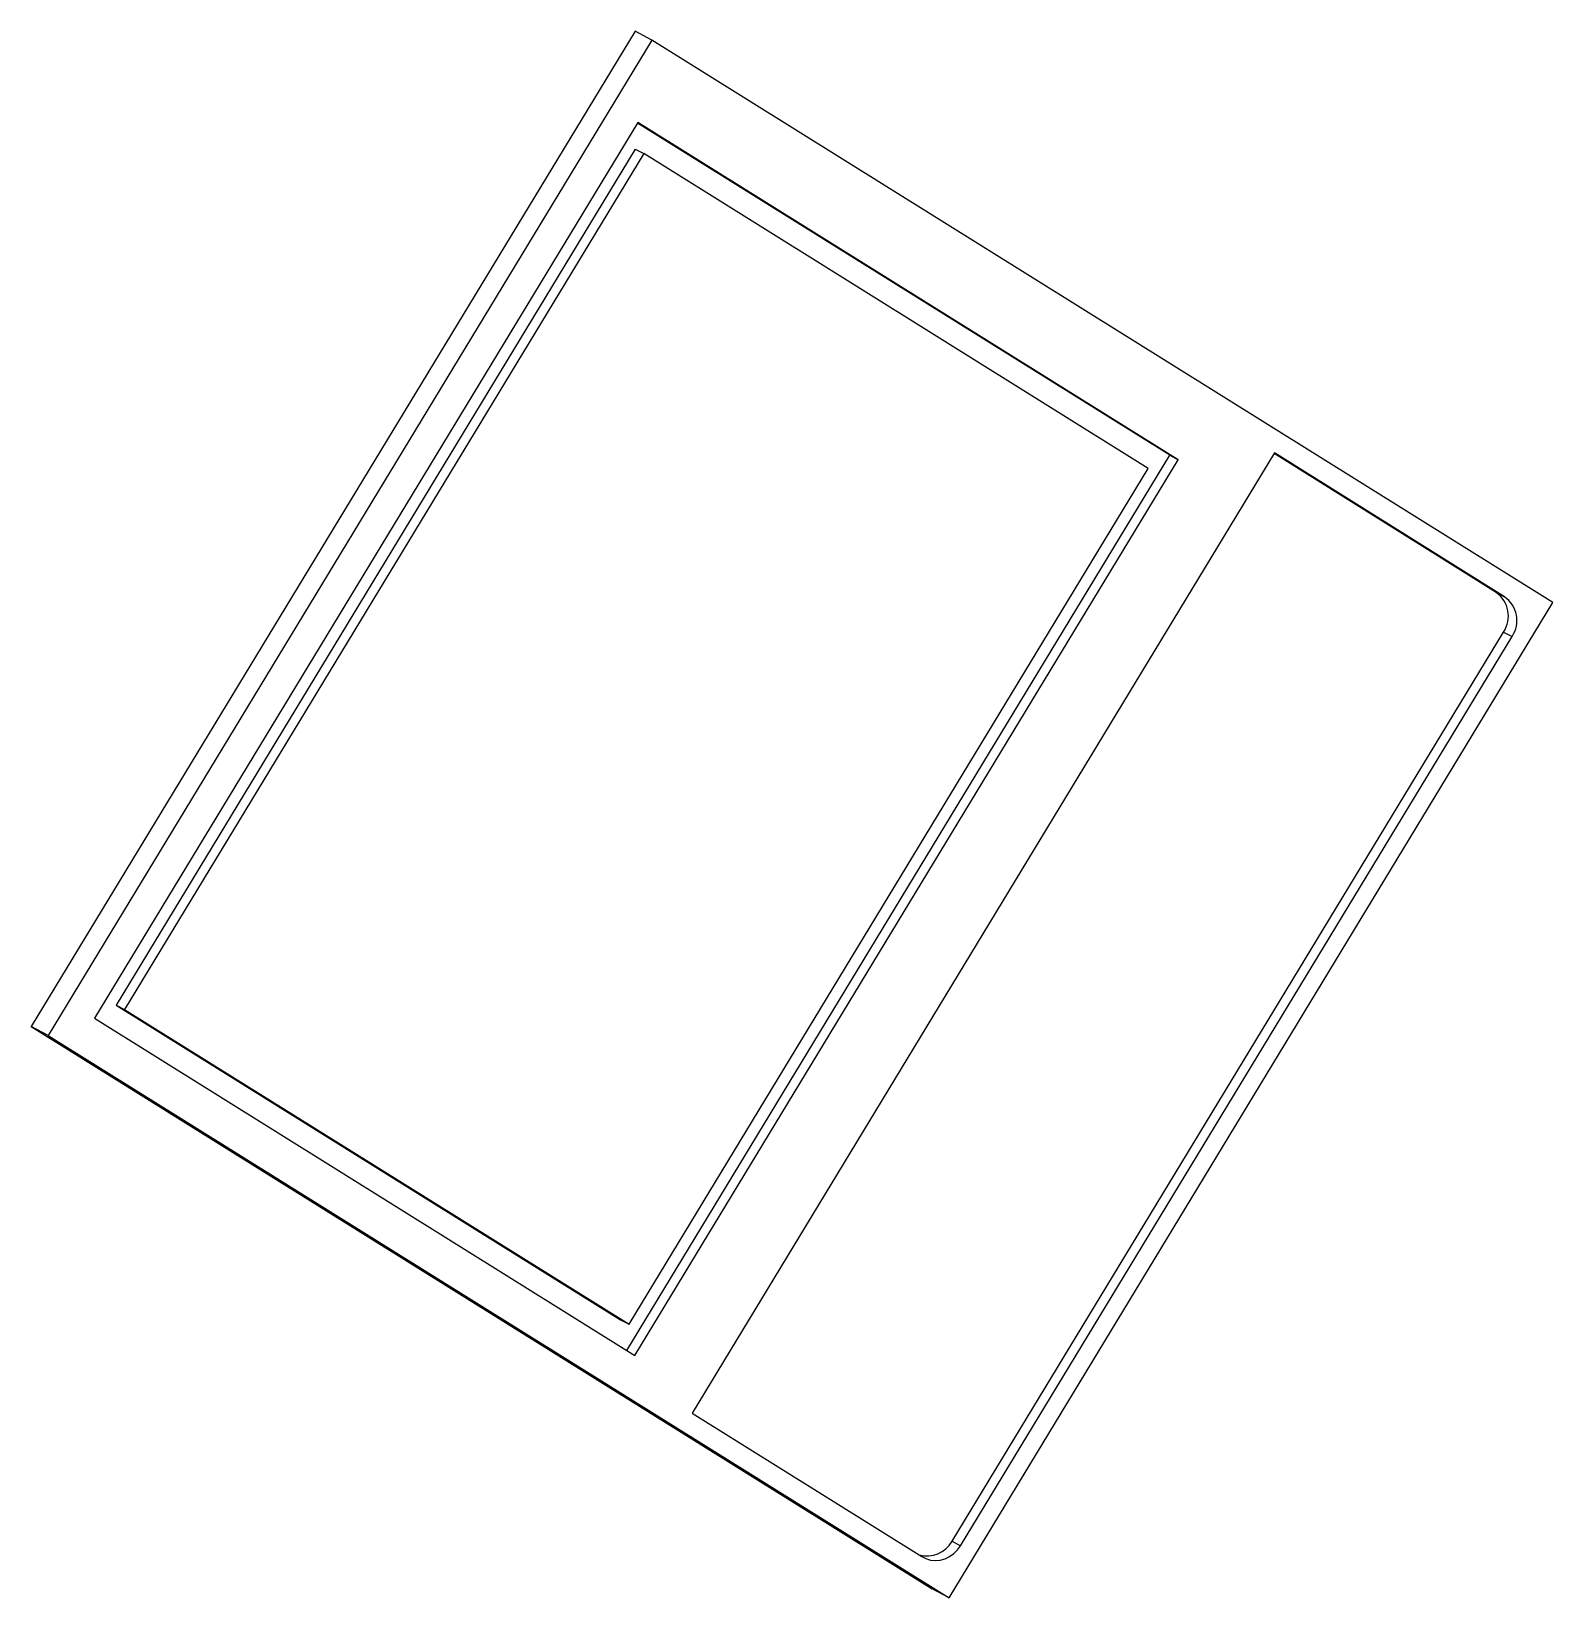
# Model space of a CAD drawing. Header units: millimetres. Extents: x -323 to 330, y -338 to 334.
import ezdxf

# ---------------------------------------------------------------- set-up
doc = ezdxf.new("R2010")
doc.units = ezdxf.units.MM

msp = doc.modelspace()

# ---------------------------------------------------------------- linework, layer by layer
at = {"color": 7, "linetype": 'Continuous', "lineweight": 25}
for p, q in [((-63.78, 334.35), (-323.04, -92.96)), ((-56.5, 330.52), (-315.76, -96.79)), ((-56.5, 330.52), (-63.78, 334.35)), ((330.32, 89.14), (-56.5, 330.52)), ((-62.56, 295.23), (-295.89, -89.34)), ((165.9, 152.31), (-62.72, 294.97)), ((169.54, 150.4), (-62.56, 295.23)), ((-63.65, 283.77), (-286.61, -83.71)), ((-63.65, 283.77), (-60.01, 281.86)), ((-60.01, 281.86), (-282.97, -85.63)), ((156.62, 146.68), (-60.01, 281.86)), ((-67.28, -232), (165.9, 152.31)), ((-63.79, -234.17), (169.54, 150.4)), ((210.91, 153.31), (-39.22, -258.95)), ((165.9, 152.31), (169.54, 150.4)), ((305.99, 93.44), (210.75, 153.04)), ((309.63, 91.52), (210.91, 153.31)), ((-66.34, -220.8), (156.62, 146.68)), ((71.07, -338.17), (330.32, 89.14)), ((305.99, 93.44), (309.63, 91.52)), ((72.37, -313.97), (309.23, 76.43)), ((76.01, -315.88), (312.87, 74.52)), ((309.23, 76.43), (312.87, 74.52)), ((-286.61, -83.71), (-69.99, -218.89)), ((-286.61, -83.71), (-282.97, -85.63)), ((-282.97, -85.63), (-66.34, -220.8)), ((-315.76, -96.79), (-323.04, -92.96)), ((-323.04, -92.96), (63.78, -334.35)), ((-295.89, -89.34), (-63.79, -234.17)), ((-315.76, -96.79), (71.07, -338.17)), ((-69.99, -218.89), (-66.34, -220.8)), ((-39.22, -258.95), (59.36, -320.46)), ((72.37, -313.97), (76.01, -315.88)), ((71.07, -338.17), (63.78, -334.35))]:
    msp.add_line(p, q, dxfattribs=at)
at = {"color": 7, "linetype": 'Continuous', "lineweight": 25, "flags": 128}
msp.add_lwpolyline([(59.36, -320.46), (61.17, -321.42), (63.14, -322.01), (65.2, -322.22), (67.3, -322.04), (69.36, -321.47), (71.32, -320.54), (73.11, -319.27), (74.7, -317.7), (76.01, -315.88)], dxfattribs=at)
at = {"color": 7, "linetype": 'Continuous', "lineweight": 25}
for centre, radius, start, end in [((298.96, 83.29), 12.34, 326.28728, 55.31433), ((302.61, 81.37), 12.34, 326.28728, 55.31433), ((61.65, -307.96), 12.29, 253.98554, 330.75863)]:
    msp.add_arc(centre, radius, start, end, dxfattribs=at)

doc.saveas('drawing.dxf')
